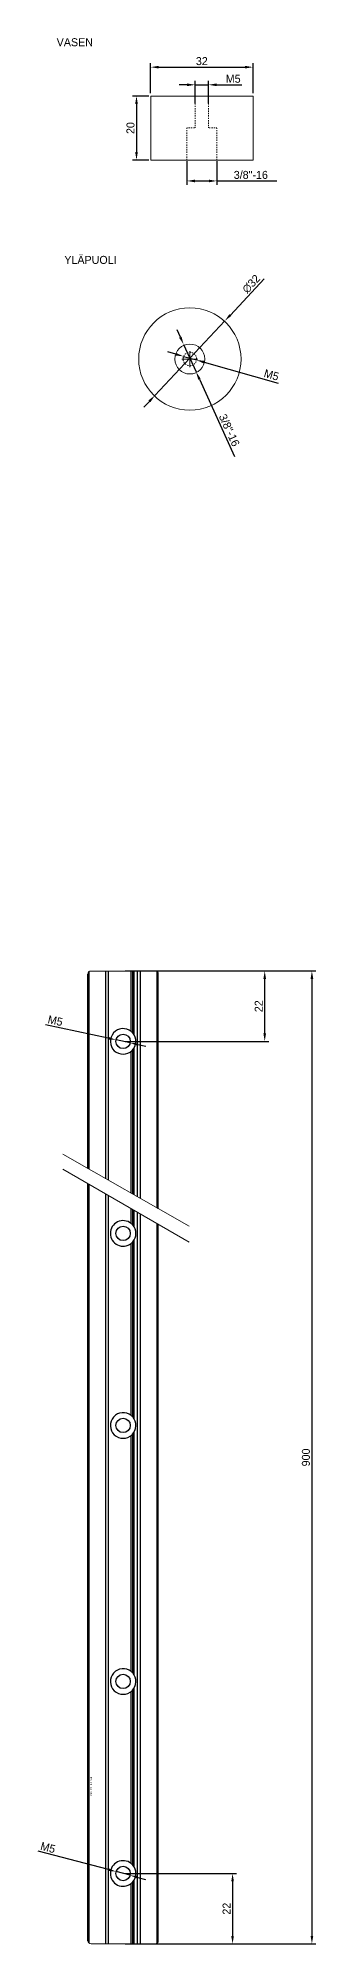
# Model space of a CAD drawing. Header units: millimetres. Extents: x -784753 to 2633, y -710 to 77802.
# Drawn here: x 2546 to 2633, y -384 to 211 of the extents above; entities that cross this region are included whole.
import ezdxf

# ---------------------------------------------------------------- set-up
doc = ezdxf.new("R2010")
doc.units = ezdxf.units.MM
doc.linetypes.add('phl_center', pattern=[0.75, 0.4, -0.35])
doc.layers.add('ATTRIBUUTIT', color=61, linetype='Continuous')
doc.layers.add('Dimension (ANSI)', color=51, linetype='Continuous', lineweight=9)
doc.layers.add('Hatch (ANSI)', color=9, linetype='Continuous', lineweight=9)
doc.styles.add('Note Text (ANSI)', font='ARIAL.TTF')
doc.dimstyles.new('ISO-25', dxfattribs={"dimtxt": 2.5, "dimasz": 2.5, "dimexe": 1.25, "dimexo": 0.625, "dimtad": 1, "dimtxsty": 'Standard', "dimcen": 2.5, "dimadec": 0, "dimazin": 0, "dimtfac": 1, "dimtmove": 0, "dimatfit": 3, "dimfxl": 0, "dimarcsym": 0})

# ---------------------------------------------------------------- blocks, each defined once
blk = doc.blocks.new('TRIPOD-KIINNITYS-PALA-LSIDE')
at = {"lineweight": 0}
for p, q in [((1234.7, 120.98), (1234.7, 140.98)), ((1234.7, 140.98), (1240.7, 140.98)), ((1240.7, 140.98), (1243.2, 140.98)), ((1243.2, 140.98), (1258.2, 140.98)), ((1248.45, 140.98), (1252.95, 140.98)), ((1250.7, 140.98), (1248.6, 140.98)), ((1250.7, 140.98), (1252.8, 140.98)), ((1260.7, 140.98), (1258.2, 140.98)), ((1266.7, 140.98), (1260.7, 140.98)), ((1266.7, 120.98), (1266.7, 140.98)), ((1250.7, 120.98), (1234.7, 120.98)), ((1243.2, 120.98), (1240.7, 120.98)), ((1250.7, 120.98), (1266.7, 120.98)), ((1258.2, 120.98), (1260.7, 120.98))]:
    blk.add_line(p, q, dxfattribs=at)
at = {"linetype": 'phl_center', "lineweight": 0}
for p, q in [((1248.6, 140.98), (1248.6, 131.06)), ((1252.8, 140.98), (1252.8, 131.06)), ((1248.45, 131.06), (1246.02, 131.06)), ((1252.95, 131.06), (1255.39, 131.06)), ((1246.02, 120.98), (1246.02, 130.98)), ((1255.39, 120.98), (1255.39, 130.98)), ((1250.7, 120.98), (1246.02, 120.98))]:
    blk.add_line(p, q, dxfattribs=at)
blk = doc.blocks.new('*D366')
at = {"layer": 'Defpoints', "color": 0, "lineweight": -3}
for p in [(2613.7, 202.28), (2581.7, 193.51), (2613.7, 193.51)]:
    blk.add_point(p, dxfattribs=at)
at = {"layer": 'Dimension (ANSI)', "color": 0, "lineweight": -2}
for p, q in [((2581.7, 194.14), (2581.7, 203.53)), ((2613.7, 194.14), (2613.7, 203.53)), ((2584.2, 202.28), (2611.2, 202.28))]:
    blk.add_line(p, q, dxfattribs=at)
for points in [[(2584.2, 201.86), (2584.2, 202.7), (2581.7, 202.28)], [(2611.2, 202.7), (2611.2, 201.86), (2613.7, 202.28)]]:
    blk.add_solid(points, dxfattribs=at)
at = {"layer": 'Dimension (ANSI)', "color": 0, "lineweight": -2, "insert": (2597.7, 204.16), "char_height": 2.5, "attachment_point": 5}
blk.add_mtext('32', dxfattribs=at)
blk = doc.blocks.new('*D367')
at = {"layer": 'Defpoints', "color": 0, "lineweight": -3}
for p in [(2581.7, 193.25), (2577.27, 173.25), (2581.7, 173.25)]:
    blk.add_point(p, dxfattribs=at)
at = {"layer": 'Dimension (ANSI)', "color": 0, "lineweight": -2}
for p, q in [((2581.08, 193.25), (2576.02, 193.25)), ((2577.27, 190.75), (2577.27, 175.75)), ((2581.08, 173.25), (2576.02, 173.25))]:
    blk.add_line(p, q, dxfattribs=at)
for points in [[(2576.86, 190.75), (2577.69, 190.75), (2577.27, 193.25)], [(2577.69, 175.75), (2576.86, 175.75), (2577.27, 173.25)]]:
    blk.add_solid(points, dxfattribs=at)
at = {"layer": 'Dimension (ANSI)', "color": 0, "lineweight": -2, "insert": (2575.4, 183.25), "char_height": 2.5, "attachment_point": 5, "rotation": 90}
blk.add_mtext('20', dxfattribs=at)
blk = doc.blocks.new('*D368')
at = {"layer": 'Defpoints', "color": 0, "lineweight": -3}
for p in [(2593.02, 173.51), (2602.39, 173.51), (2602.39, 166.73)]:
    blk.add_point(p, dxfattribs=at)
at = {"layer": 'Dimension (ANSI)', "color": 0, "lineweight": -2}
for p, q in [((2593.02, 172.89), (2593.02, 165.48)), ((2602.39, 172.89), (2602.39, 165.48)), ((2595.52, 166.73), (2599.89, 166.73)), ((2602.39, 166.73), (2604.89, 166.73)), ((2604.89, 166.73), (2621.14, 166.73))]:
    blk.add_line(p, q, dxfattribs=at)
for points in [[(2595.52, 166.31), (2595.52, 167.14), (2593.02, 166.73)], [(2599.89, 167.14), (2599.89, 166.31), (2602.39, 166.73)]]:
    blk.add_solid(points, dxfattribs=at)
at = {"layer": 'Dimension (ANSI)', "color": 0, "lineweight": -2, "insert": (2613.02, 168.6), "char_height": 2.5, "attachment_point": 5}
blk.add_mtext('3/8"-16', dxfattribs=at)
blk = doc.blocks.new('TRIPOD-KIINNITYS-PALA-BSIDE')
at = {"lineweight": 0}
for radius in [16, 4.68]:
    blk.add_circle((1508.81, 148.07), radius, dxfattribs=at)
at = {"linetype": 'phl_center', "lineweight": 0}
blk.add_circle((1508.81, 148.07), 2.1, dxfattribs=at)
at = {"layer": 'Hatch (ANSI)', "color": 0, "lineweight": 0}
for p, q in [((1508.81, 150.57), (1508.81, 145.57)), ((1506.31, 148.07), (1511.31, 148.07))]:
    blk.add_line(p, q, dxfattribs=at)
blk = doc.blocks.new('*D370')
at = {"layer": 'Defpoints', "color": 0, "lineweight": -3}
for p in [(2592.01, 115.62), (2595.9, 107.09)]:
    blk.add_point(p, dxfattribs=at)
at = {"layer": 'Dimension (ANSI)', "color": 0, "lineweight": -2}
for p, q in [((2590.98, 117.89), (2589.94, 120.17)), ((2592.01, 115.62), (2595.9, 107.09)), ((2596.94, 104.82), (2607.95, 80.67))]:
    blk.add_line(p, q, dxfattribs=at)
for points in [[(2591.35, 118.06), (2590.6, 117.72), (2592.01, 115.62)], [(2596.56, 104.64), (2597.32, 104.99), (2595.9, 107.09)]]:
    blk.add_solid(points, dxfattribs=at)
at = {"layer": 'Dimension (ANSI)', "color": 0, "lineweight": -2, "insert": (2606.28, 88.84), "char_height": 2.5, "attachment_point": 5, "rotation": 294.51485}
blk.add_mtext('3/8"-16', dxfattribs=at)
blk = doc.blocks.new('*D372')
at = {"layer": 'Defpoints', "color": 0, "lineweight": -3}
for p in [(2604.91, 123.02), (2583.01, 99.69)]:
    blk.add_point(p, dxfattribs=at)
at = {"layer": 'Dimension (ANSI)', "color": 0, "lineweight": -2}
for p, q in [((2606.62, 124.84), (2617.21, 136.14)), ((2583.01, 99.69), (2604.91, 123.02)), ((2581.3, 97.86), (2579.59, 96.04))]:
    blk.add_line(p, q, dxfattribs=at)
for points in [[(2606.92, 124.56), (2606.31, 125.13), (2604.91, 123.02)], [(2580.99, 98.15), (2581.6, 97.58), (2583.01, 99.69)]]:
    blk.add_solid(points, dxfattribs=at)
at = {"layer": 'Dimension (ANSI)', "color": 0, "lineweight": -2, "insert": (2613.14, 134.54), "char_height": 2.5, "attachment_point": 5, "rotation": 46.82094}
blk.add_mtext('∅32', dxfattribs=at)
blk = doc.blocks.new('*D373')
at = {"layer": 'Defpoints', "color": 0, "lineweight": -3}
for p in [(2591.94, 111.92), (2595.98, 110.78)]:
    blk.add_point(p, dxfattribs=at)
at = {"layer": 'Dimension (ANSI)', "color": 0, "lineweight": -2}
for p, q in [((2589.53, 112.6), (2587.12, 113.28)), ((2591.94, 111.92), (2595.98, 110.78)), ((2598.38, 110.1), (2621.56, 103.56))]:
    blk.add_line(p, q, dxfattribs=at)
for points in [[(2589.64, 113), (2589.42, 112.2), (2591.94, 111.92)], [(2598.27, 109.7), (2598.5, 110.51), (2595.98, 110.78)]]:
    blk.add_solid(points, dxfattribs=at)
at = {"layer": 'Dimension (ANSI)', "color": 0, "lineweight": -2, "insert": (2619.46, 106.1), "char_height": 2.5, "attachment_point": 5, "rotation": 344.23477}
blk.add_mtext('M5', dxfattribs=at)
blk = doc.blocks.new('*D374')
at = {"layer": 'Defpoints', "color": 0, "lineweight": -3}
for p in [(2599.8, 196.77), (2595.6, 190.34), (2599.8, 190.34)]:
    blk.add_point(p, dxfattribs=at)
at = {"layer": 'Dimension (ANSI)', "color": 0, "lineweight": -2}
for p, q in [((2593.1, 196.77), (2590.6, 196.77)), ((2595.6, 190.97), (2595.6, 198.02)), ((2595.6, 196.77), (2599.8, 196.77)), ((2599.8, 190.97), (2599.8, 198.02)), ((2602.3, 196.77), (2604.8, 196.77)), ((2604.8, 196.77), (2610.22, 196.77))]:
    blk.add_line(p, q, dxfattribs=at)
for points in [[(2593.1, 197.19), (2593.1, 196.35), (2595.6, 196.77)], [(2602.3, 196.35), (2602.3, 197.19), (2599.8, 196.77)]]:
    blk.add_solid(points, dxfattribs=at)
at = {"layer": 'Dimension (ANSI)', "color": 0, "lineweight": -2, "insert": (2607.51, 198.65), "char_height": 2.5, "attachment_point": 5}
blk.add_mtext('M5', dxfattribs=at)
blk = doc.blocks.new('KISKO-TS-15-1-TSIDE')
at = {"linetype": 'ByBlock'}
for p, q in [((1562.99, 186.33), (1562.99, 247.06)), ((1563.39, 186.1), (1563.39, 248.06)), ((1568.59, 183.14), (1568.59, 248.06)), ((1569.45, 182.65), (1569.45, 248.06)), ((1576.49, 229.18), (1576.49, 248.06)), ((1576.99, 228.71), (1576.99, 248.06)), ((1577.49, 228), (1577.49, 248.06)), ((1578.52, 177.48), (1578.52, 248.06)), ((1579.39, 176.98), (1579.39, 248.06)), ((1584.59, 174.02), (1584.59, 248.06)), ((1584.99, 173.79), (1584.99, 247.06)), ((1576.49, 178.64), (1576.49, 222.94)), ((1576.99, 178.35), (1576.99, 223.41)), ((1577.49, 178.07), (1577.49, 224.12)), ((1562.99, 66.06), (1562.99, 181.58)), ((1563.39, 66.06), (1563.39, 181.35)), ((1568.59, 66.06), (1568.59, 178.35)), ((1569.45, 66.06), (1569.45, 177.85)), ((1576.49, 169.18), (1576.49, 173.79)), ((1576.99, 168.71), (1576.99, 173.5)), ((1577.49, 168), (1577.49, 173.21)), ((1578.52, 66.06), (1578.52, 172.62)), ((1579.39, 66.06), (1579.39, 172.12)), ((1584.59, 66.06), (1584.59, 169.11)), ((1584.99, 66.06), (1584.99, 168.88)), ((1576.49, 109.18), (1576.49, 162.94)), ((1576.99, 108.71), (1576.99, 163.41)), ((1577.49, 108), (1577.49, 164.12)), ((1576.49, 66.06), (1576.49, 102.94)), ((1576.99, 66.06), (1576.99, 103.41)), ((1577.49, 66.06), (1577.49, 104.12)), ((1562.99, -54.94), (1562.99, 66.06)), ((1563.39, -55.74), (1563.39, 66.06)), ((1568.59, -55.94), (1568.59, 66.06)), ((1569.45, -55.94), (1569.45, 66.06)), ((1576.49, 29.18), (1576.49, 66.06)), ((1576.99, 28.71), (1576.99, 66.06)), ((1577.49, 28), (1577.49, 66.06)), ((1578.52, -55.94), (1578.52, 66.06)), ((1579.39, -55.94), (1579.39, 66.06)), ((1584.59, -55.74), (1584.59, 66.06)), ((1584.99, -54.94), (1584.99, 66.06)), ((1577.49, -32), (1577.49, 24.12)), ((1576.49, -30.82), (1576.49, 22.94)), ((1576.99, -31.29), (1576.99, 23.41)), ((1576.49, -55.94), (1576.49, -37.06)), ((1576.99, -55.94), (1576.99, -36.59)), ((1577.49, -55.94), (1577.49, -35.88))]:
    blk.add_line(p, q, dxfattribs=at)
at = {"linetype": 'ByBlock', "lineweight": 0}
for p, q in [((1563.99, 248.06), (1583.99, 248.06)), ((1555.13, 190.81), (1594.6, 168.32)), ((1555.13, 186.12), (1594.6, 163.33)), ((1563.99, -55.94), (1583.99, -55.94))]:
    blk.add_line(p, q, dxfattribs=at)
at = {"linetype": 'ByBlock'}
for centre in [(1573.99, 226.06), (1573.99, 166.06), (1573.99, 106.06), (1573.99, 26.06), (1573.99, -33.94)]:
    blk.add_circle(centre, 2.25, dxfattribs=at)
at = {"linetype": 'ByBlock', "lineweight": 0}
for centre, start, end in [((1563.99, 247.06), 90, 180), ((1583.99, 247.06), 0, 90), ((1563.99, -54.94), 180, 270)]:
    blk.add_arc(centre, 1, start, end, dxfattribs=at)
at = {"linetype": 'ByBlock'}
for centre, radius, start, end in [((1573.99, 226.06), 4, 51.31781, 41.40962), ((1573.99, 226.06), 4, 41.40962, 51.31781), ((1573.99, 166.06), 4, 51.31781, 180), ((1573.99, 166.06), 4, 41.40962, 51.31781), ((1573.99, 166.06), 4, 318.59038, 41.40962), ((1573.99, 166.06), 4, 180, 308.68219), ((1573.99, 166.06), 4, 308.68219, 318.59038), ((1573.99, 106.06), 4, 51.31781, 41.40962), ((1573.99, 106.06), 4, 41.40962, 51.31781), ((1573.99, 26.06), 4, 51.31781, 41.40962), ((1573.99, 26.06), 4, 41.40962, 51.31781), ((1573.99, -33.94), 4, 51.31781, 180), ((1573.99, -33.94), 4, 180, 308.68219), ((1573.99, -33.94), 4, 41.40962, 51.31781), ((1573.99, -33.94), 4, 318.59038, 41.40962), ((1573.99, -33.94), 4, 308.68219, 318.59038), ((1583.99, -54.94), 1, 270, 0)]:
    blk.add_arc(centre, radius, start, end, dxfattribs=at)
at = {"layer": 'ATTRIBUUTIT', "lineweight": 0, "insert": (1563.78, -9.7), "char_height": 0.5, "width": 24.7735, "attachment_point": 1, "rotation": 90, "style": 'Note Text (ANSI)'}
blk.add_mtext('IGUS TS 15-1 RAIL', dxfattribs=at)
blk = doc.blocks.new('*D376')
at = {"layer": 'Defpoints', "color": 0, "lineweight": -3}
for p in [(2575.59, -80.14), (2575.59, -384.14), (2632.12, -384.14)]:
    blk.add_point(p, dxfattribs=at)
at = {"layer": 'Dimension (ANSI)', "color": 0, "lineweight": -2}
for p, q in [((2576.21, -80.14), (2633.37, -80.14)), ((2632.12, -82.64), (2632.12, -381.64)), ((2576.21, -384.14), (2633.37, -384.14))]:
    blk.add_line(p, q, dxfattribs=at)
for points in [[(2631.7, -82.64), (2632.54, -82.64), (2632.12, -80.14)], [(2632.54, -381.64), (2631.7, -381.64), (2632.12, -384.14)]]:
    blk.add_solid(points, dxfattribs=at)
at = {"layer": 'Dimension (ANSI)', "color": 0, "lineweight": -2, "insert": (2630.25, -232.14), "char_height": 2.5, "attachment_point": 5, "rotation": 90}
blk.add_mtext('900', dxfattribs=at)
blk = doc.blocks.new('*D377')
at = {"layer": 'Defpoints', "color": 0, "lineweight": -3}
for p in [(2573.09, -80.14), (2617.36, -80.14), (2573.09, -102.14)]:
    blk.add_point(p, dxfattribs=at)
at = {"layer": 'Dimension (ANSI)', "color": 0, "lineweight": -2}
for p, q in [((2573.71, -80.14), (2618.61, -80.14)), ((2617.36, -99.64), (2617.36, -82.64)), ((2573.71, -102.14), (2618.61, -102.14))]:
    blk.add_line(p, q, dxfattribs=at)
for points in [[(2616.95, -82.64), (2617.78, -82.64), (2617.36, -80.14)], [(2617.78, -99.64), (2616.95, -99.64), (2617.36, -102.14)]]:
    blk.add_solid(points, dxfattribs=at)
at = {"layer": 'Dimension (ANSI)', "color": 0, "lineweight": -2, "insert": (2615.49, -91.14), "char_height": 2.5, "attachment_point": 5, "rotation": 90}
blk.add_mtext('22', dxfattribs=at)
blk = doc.blocks.new('*D378')
at = {"layer": 'Defpoints', "color": 0, "lineweight": -3}
for p in [(2573.09, -362.14), (2573.09, -384.14), (2607.31, -384.14)]:
    blk.add_point(p, dxfattribs=at)
at = {"layer": 'Dimension (ANSI)', "color": 0, "lineweight": -2}
for p, q in [((2573.71, -362.14), (2608.56, -362.14)), ((2607.31, -364.64), (2607.31, -381.64)), ((2573.71, -384.14), (2608.56, -384.14))]:
    blk.add_line(p, q, dxfattribs=at)
for points in [[(2606.89, -364.64), (2607.72, -364.64), (2607.31, -362.14)], [(2607.72, -381.64), (2606.89, -381.64), (2607.31, -384.14)]]:
    blk.add_solid(points, dxfattribs=at)
at = {"layer": 'Dimension (ANSI)', "color": 0, "lineweight": -2, "insert": (2605.43, -373.14), "char_height": 2.5, "attachment_point": 5, "rotation": 90}
blk.add_mtext('22', dxfattribs=at)
blk = doc.blocks.new('*D379')
at = {"layer": 'Defpoints', "color": 0, "lineweight": -3}
for p in [(2570.89, -101.67), (2575.29, -102.61)]:
    blk.add_point(p, dxfattribs=at)
at = {"layer": 'Dimension (ANSI)', "color": 0, "lineweight": -2}
for p, q in [((2568.44, -101.15), (2548.84, -96.95)), ((2575.29, -102.61), (2570.89, -101.67)), ((2577.73, -103.14), (2580.18, -103.66))]:
    blk.add_line(p, q, dxfattribs=at)
for points in [[(2568.53, -100.74), (2568.36, -101.56), (2570.89, -101.67)], [(2577.65, -103.55), (2577.82, -102.73), (2575.29, -102.61)]]:
    blk.add_solid(points, dxfattribs=at)
at = {"layer": 'Dimension (ANSI)', "color": 0, "lineweight": -2, "insert": (2551.88, -95.68), "char_height": 2.5, "attachment_point": 5, "rotation": 347.90836}
blk.add_mtext('M5', dxfattribs=at)
blk = doc.blocks.new('*D380')
at = {"layer": 'Defpoints', "color": 0, "lineweight": -3}
for p in [(2570.91, -361.57), (2575.26, -362.71)]:
    blk.add_point(p, dxfattribs=at)
at = {"layer": 'Dimension (ANSI)', "color": 0, "lineweight": -2}
for p, q in [((2568.49, -360.94), (2546.5, -355.18)), ((2575.26, -362.71), (2570.91, -361.57)), ((2577.68, -363.35), (2580.1, -363.98))]:
    blk.add_line(p, q, dxfattribs=at)
for points in [[(2568.6, -360.54), (2568.39, -361.34), (2570.91, -361.57)], [(2577.58, -363.75), (2577.79, -362.94), (2575.26, -362.71)]]:
    blk.add_solid(points, dxfattribs=at)
at = {"layer": 'Dimension (ANSI)', "color": 0, "lineweight": -2, "insert": (2549.59, -354.06), "char_height": 2.5, "attachment_point": 5, "rotation": 345.33278}
blk.add_mtext('M5', dxfattribs=at)

msp = doc.modelspace()

# ---------------------------------------------------------------- block references
at = {"lineweight": 0}
for name, p in [('TRIPOD-KIINNITYS-PALA-LSIDE', (1347.004, 52.263)), ('TRIPOD-KIINNITYS-PALA-BSIDE', (1085.145, -36.983)), ('KISKO-TS-15-1-TSIDE', (999.101, -328.203))]:
    msp.add_blockref(name, p, dxfattribs=at)

# ---------------------------------------------------------------- texts
at = {"lineweight": 0, "char_height": 2.5, "attachment_point": 1}
for s, insert, width in [('VASEN', (2552.311, 211.322), 30.3076), ('YLÄPUOLI', (2554.698, 143.309), 21.95511)]:
    msp.add_mtext(s, dxfattribs=dict(at, insert=insert, width=width))

# ---------------------------------------------------------------- dimensions: what is measured, and where the dimension line sits
at = {"layer": 'Dimension (ANSI)', "lineweight": 0}
dim = msp.add_linear_dim(base=(2613.702, 202.281), p1=(2581.702, 193.511), p2=(2613.702, 193.511), dimstyle='ISO-25', dxfattribs=at)
dim.commit()
dim.dimension.update_dxf_attribs({"geometry": '*D366', "text_midpoint": (2597.702, 204.156)})
for base, p1, p2, text, picture, middle in [((2599.802, 196.771), (2595.602, 190.342), (2599.802, 190.342), 'M5', '*D374', (2607.51, 198.646)), ((2602.392, 166.727), (2593.022, 173.511), (2602.392, 173.511), '3/8"-16', '*D368', (2613.017, 168.602))]:
    dim = msp.add_linear_dim(base=base, p1=p1, p2=p2, text=text, dimstyle='ISO-25', dxfattribs=at)
    dim.commit()
    dim.dimension.update_dxf_attribs({"geometry": picture, "text_midpoint": middle})
for base, p1, p2, picture, middle in [((2577.274, 173.248), (2581.702, 193.248), (2581.702, 173.248), '*D367', (2575.399, 183.248)), ((2617.362, -80.143), (2573.088, -102.143), (2573.088, -80.143), '*D377', (2615.487, -91.143)), ((2607.308, -384.143), (2573.088, -362.143), (2573.088, -384.143), '*D378', (2605.433, -373.143))]:
    dim = msp.add_linear_dim(base=base, p1=p1, p2=p2, angle=90, dimstyle='ISO-25', dxfattribs=at)
    dim.commit()
    dim.dimension.update_dxf_attribs({"geometry": picture, "text_midpoint": middle})
dim = msp.add_diameter_dim_2p(p1=(2583.008, 99.686), p2=(2604.905, 123.021), dimstyle='ISO-25', dxfattribs=at)
dim.commit()
dim.dimension.update_dxf_attribs({"geometry": '*D372', "text_midpoint": (2614.506, 133.253), "dimtype": 163})
for p1, p2, text, picture, middle in [((2592.013, 115.617), (2595.901, 107.091), '3/8"-16', '*D370', (2604.577, 88.065)), ((2591.936, 111.925), (2595.978, 110.783), 'M5', '*D373', (2618.952, 104.298)), ((2575.288, -102.614), (2570.888, -101.672), 'M5', '*D379', (2551.489, -97.516)), ((2575.265, -362.713), (2570.912, -361.573), 'M5', '*D380', (2549.118, -355.869))]:
    dim = msp.add_diameter_dim_2p(p1=p1, p2=p2, text=text, dimstyle='ISO-25', dxfattribs=at)
    dim.commit()
    dim.dimension.update_dxf_attribs({"geometry": picture, "text_midpoint": middle, "dimtype": 163})
dim = msp.add_linear_dim(base=(2632.12, -384.143), p1=(2575.588, -80.143), p2=(2575.588, -384.143), angle=90, text='900', dimstyle='ISO-25', dxfattribs=at)
dim.commit()
dim.dimension.update_dxf_attribs({"geometry": '*D376', "text_midpoint": (2630.245, -232.143)})

doc.saveas('drawing.dxf')
